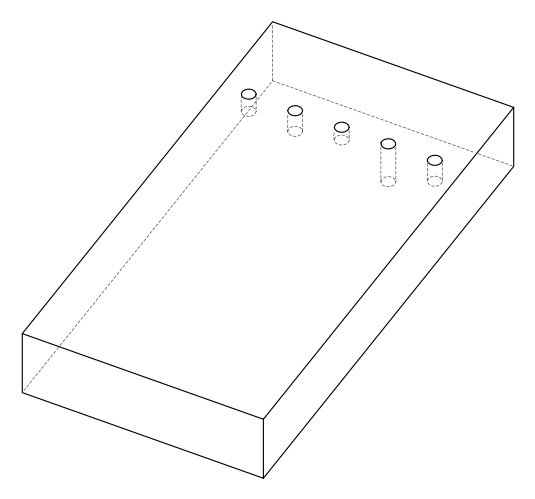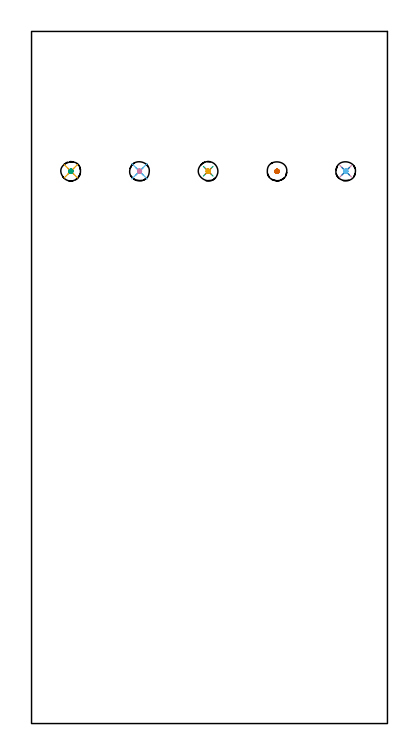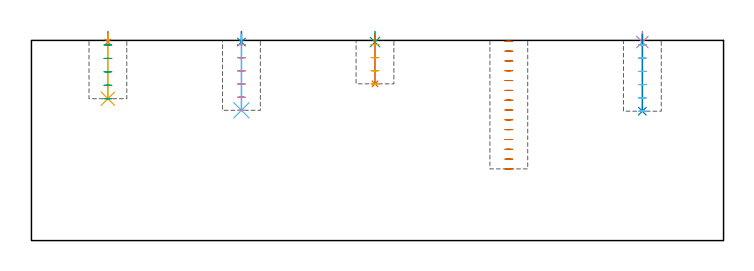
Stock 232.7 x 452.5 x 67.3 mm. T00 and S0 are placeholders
(PLAN: 13 operations, 2 tool changes, 2.3 min)
(1 SPOT_DRILL | STEP1POCKET | NXT0321_9005460120000 | 0.03 min | 2 mm3)
(2 SPOT_DRILL_1 | STEP1POCKET_1 | NXT0321_9005460120000 | 0.03 min | 2 mm3)
(3 SPOT_DRILL_2 | STEP1POCKET_2 | NXT0321_9005460120000 | 0.03 min | 1 mm3)
(4 SPOT_DRILL_3 | STEP1POCKET_4 | NXT0321_9005460120000 | 0.03 min | 2 mm3)
(5 DRILL_BLIND_HOLE_INTO_CENTER | STEP1POCKET | NXT0301_088 | 0.09 min | 1945 mm3)
(6 DRILL_BLIND_HOLE_INTO_CENTER_1 | STEP1POCKET_1 | NXT0301_088 | 0.1 min | 2361 mm3)
(7 DRILL_BLIND_HOLE_INTO_CENTER_2 | STEP1POCKET_2 | NXT0301_088 | 0.07 min | 1409 mm3)
(8 DRILL_BLIND_HOLE_INTO_CENTER_3 | STEP1POCKET_4 | NXT0301_088 | 0.1 min | 2395 mm3)
(9 MILL_ROUGH_BLIND_HOLE_CONTOUR | STEP1POCKET | NXT0201_010 | Spiral | 0.26 min | 532 mm3)
(10 MILL_ROUGH_BLIND_HOLE_CONTOUR_1 | STEP1POCKET_1 | NXT0201_010 | Spiral | 0.31 min | 610 mm3)
(11 MILL_ROUGH_BLIND_HOLE_CONTOUR_2 | STEP1POCKET_2 | NXT0201_010 | Spiral | 0.21 min | 435 mm3)
(12 MILL_ROUGH_BLIND_HOLE_CONTOUR_3 | STEP1POCKET_4 | NXT0201_010 | Spiral | 0.31 min | 613 mm3)
(13 MILL_BLIND_HOLE_FROM_SOLID_MATERIAL | STEP1POCKET_3 | NXT0201_010 | Spiral | 0.73 min | 5463 mm3)
(TOOL NXT0321_9005460120000 | NC Spot Drill, 142deg, 12mm, Carbide, Uncoated | D12 PA142 FL30 Z2)
(TOOL NXT0301_088 | Carbide Drill 11.7mm [860.1-1170-035A1-MM 2214] | D11.7 PA140 FL55 Z2)
(TOOL NXT0201_010 | ENDMILL 10mm [2P460-1000-NA 1630] | D10 FL30 Z6)
(OP 1 SPOT_DRILL)
G17 G21 G94 G90
T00 M6
G54
G17 G0 G90 X25.7 Y361.1 S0 M3
G43 Z77.3 H0
G94 G81 G98 Z66.753 F250. R70.3
G80
M5
M2
(OP 2 SPOT_DRILL_1)
G17 G21 G94 G90
T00 M6
G54
G17 G0 G90 X70.6 Y361.1 S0 M3
G43 Z77.3 H0
G94 G81 G98 Z66.753 F250. R70.3
G80
M5
M2
(OP 3 SPOT_DRILL_2)
G17 G21 G94 G90
T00 M6
G54
G17 G0 G90 X115.5 Y361.1 S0 M3
G43 Z77.3 H0
G94 G81 G98 Z66.753 F250. R70.3
G80
M5
M2
(OP 4 SPOT_DRILL_3)
G17 G21 G94 G90
T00 M6
G54
G17 G0 G90 X205.4 Y361.1 S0 M3
G43 Z77.3 H0
G94 G81 G98 Z66.753 F250. R70.3
G80
M5
M2
(OP 5 DRILL_BLIND_HOLE_INTO_CENTER)
G17 G21 G94 G90
T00 M6
G54
G17 G0 G90 X25.7 Y361.1 S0 M3
G43 Z77.3 H1
G94 G81 G98 Z47.7 F250. R69.3
G80
M5
M2
(OP 6 DRILL_BLIND_HOLE_INTO_CENTER_1)
G17 G21 G94 G90
T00 M6
G54
G17 G0 G90 X70.6 Y361.1 S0 M3
G43 Z77.3 H1
G94 G81 G98 Z43.8 F250. R69.3
G80
M5
M2
(OP 7 DRILL_BLIND_HOLE_INTO_CENTER_2)
G17 G21 G94 G90
T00 M6
G54
G17 G0 G90 X115.5 Y361.1 S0 M3
G43 Z77.3 H1
G94 G81 G98 Z52.7 F250. R69.3
G80
M5
M2
(OP 8 DRILL_BLIND_HOLE_INTO_CENTER_3)
G17 G21 G94 G90
T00 M6
G54
G17 G0 G90 X205.4 Y361.1 S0 M3
G43 Z77.3 H1
G94 G81 G98 Z43.5 F250. R69.3
G80
M5
M2
(OP 9 MILL_ROUGH_BLIND_HOLE_CONTOUR)
G17 G21 G94 G90
T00 M6
G54
G17 G0 G90 X25.7 Y361.1 S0 M3
G43 Z77.3 H1
Z65.78
G94 G3 X26.333 Y361.817 R0.638 F250.
X25.531 Y362.439 R0.717
X24.361 Y360.931 R1.35
X25.531 Y362.439 R-1.35
X24.946 Y361.685 R0.675
X25.7 Y361.1 R0.675
G0 Z61.26
G3 X26.333 Y361.817 R0.638
X25.531 Y362.439 R0.717
X24.361 Y360.931 R1.35
X25.531 Y362.439 R-1.35
X24.946 Y361.685 R0.675
X25.7 Y361.1 R0.675
G0 Z56.74
G3 X26.333 Y361.817 R0.638
X25.531 Y362.439 R0.717
X24.361 Y360.931 R1.35
X25.531 Y362.439 R-1.35
X24.946 Y361.685 R0.675
X25.7 Y361.1 R0.675
G0 Z52.22
G3 X26.333 Y361.817 R0.638
X25.531 Y362.439 R0.717
X24.361 Y360.931 R1.35
X25.531 Y362.439 R-1.35
X24.946 Y361.685 R0.675
X25.7 Y361.1 R0.675
G0 Z47.7
G3 X26.333 Y361.817 R0.638
X25.531 Y362.439 R0.717
X24.361 Y360.931 R1.35
X25.531 Y362.439 R-1.35
X24.946 Y361.685 R0.675
X25.7 Y361.1 R0.675
G0 Z77.3
M5
M2
(OP 10 MILL_ROUGH_BLIND_HOLE_CONTOUR_1)
G17 G21 G94 G90
T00 M6
G54
G17 G0 G90 X70.6 Y361.1 S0 M3
G43 Z77.3 H1
Z65.883
G94 G3 X71.233 Y361.817 R0.638 F250.
X70.431 Y362.439 R0.717
X69.261 Y360.931 R1.35
X70.431 Y362.439 R-1.35
X69.846 Y361.685 R0.675
X70.6 Y361.1 R0.675
G0 Z61.467
G3 X71.233 Y361.817 R0.638
X70.431 Y362.439 R0.717
X69.261 Y360.931 R1.35
X70.431 Y362.439 R-1.35
X69.846 Y361.685 R0.675
X70.6 Y361.1 R0.675
G0 Z57.05
G3 X71.233 Y361.817 R0.638
X70.431 Y362.439 R0.717
X69.261 Y360.931 R1.35
X70.431 Y362.439 R-1.35
X69.846 Y361.685 R0.675
X70.6 Y361.1 R0.675
G0 Z52.633
G3 X71.233 Y361.817 R0.638
X70.431 Y362.439 R0.717
X69.261 Y360.931 R1.35
X70.431 Y362.439 R-1.35
X69.846 Y361.685 R0.675
X70.6 Y361.1 R0.675
G0 Z48.217
G3 X71.233 Y361.817 R0.638
X70.431 Y362.439 R0.717
X69.261 Y360.931 R1.35
X70.431 Y362.439 R-1.35
X69.846 Y361.685 R0.675
X70.6 Y361.1 R0.675
G0 Z43.8
G3 X71.233 Y361.817 R0.638
X70.431 Y362.439 R0.717
X69.261 Y360.931 R1.35
X70.431 Y362.439 R-1.35
X69.846 Y361.685 R0.675
X70.6 Y361.1 R0.675
G0 Z77.3
M5
M2
(OP 11 MILL_ROUGH_BLIND_HOLE_CONTOUR_2)
G17 G21 G94 G90
T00 M6
G54
G17 G0 G90 X115.5 Y361.1 S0 M3
G43 Z77.3 H1
Z65.9
G94 G3 X116.133 Y361.817 R0.638 F250.
X115.331 Y362.439 R0.717
X114.161 Y360.931 R1.35
X115.331 Y362.439 R-1.35
X114.746 Y361.685 R0.675
X115.5 Y361.1 R0.675
G0 Z61.5
G3 X116.133 Y361.817 R0.638
X115.331 Y362.439 R0.717
X114.161 Y360.931 R1.35
X115.331 Y362.439 R-1.35
X114.746 Y361.685 R0.675
X115.5 Y361.1 R0.675
G0 Z57.1
G3 X116.133 Y361.817 R0.638
X115.331 Y362.439 R0.717
X114.161 Y360.931 R1.35
X115.331 Y362.439 R-1.35
X114.746 Y361.685 R0.675
X115.5 Y361.1 R0.675
G0 Z52.7
G3 X116.133 Y361.817 R0.638
X115.331 Y362.439 R0.717
X114.161 Y360.931 R1.35
X115.331 Y362.439 R-1.35
X114.746 Y361.685 R0.675
X115.5 Y361.1 R0.675
G0 Z77.3
M5
M2
(OP 12 MILL_ROUGH_BLIND_HOLE_CONTOUR_3)
G17 G21 G94 G90
T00 M6
G54
G17 G0 G90 X205.4 Y361.1 S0 M3
G43 Z77.3 H1
Z65.833
G94 G3 X206.033 Y361.817 R0.638 F250.
X205.231 Y362.439 R0.717
X204.061 Y360.931 R1.35
X205.231 Y362.439 R-1.35
X204.646 Y361.685 R0.675
X205.4 Y361.1 R0.675
G0 Z61.367
G3 X206.033 Y361.817 R0.638
X205.231 Y362.439 R0.717
X204.061 Y360.931 R1.35
X205.231 Y362.439 R-1.35
X204.646 Y361.685 R0.675
X205.4 Y361.1 R0.675
G0 Z56.9
G3 X206.033 Y361.817 R0.638
X205.231 Y362.439 R0.717
X204.061 Y360.931 R1.35
X205.231 Y362.439 R-1.35
X204.646 Y361.685 R0.675
X205.4 Y361.1 R0.675
G0 Z52.433
G3 X206.033 Y361.817 R0.638
X205.231 Y362.439 R0.717
X204.061 Y360.931 R1.35
X205.231 Y362.439 R-1.35
X204.646 Y361.685 R0.675
X205.4 Y361.1 R0.675
G0 Z47.967
G3 X206.033 Y361.817 R0.638
X205.231 Y362.439 R0.717
X204.061 Y360.931 R1.35
X205.231 Y362.439 R-1.35
X204.646 Y361.685 R0.675
X205.4 Y361.1 R0.675
G0 Z43.5
G3 X206.033 Y361.817 R0.638
X205.231 Y362.439 R0.717
X204.061 Y360.931 R1.35
X205.231 Y362.439 R-1.35
X204.646 Y361.685 R0.675
X205.4 Y361.1 R0.675
G0 Z77.3
M5
M2
(OP 13 MILL_BLIND_HOLE_FROM_SOLID_MATERIAL)
G17 G21 G94 G90
T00 M6
G54
G17 G0 G90 X160.5 Y361.1 S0 M3
G43 Z77.3 H1
Z67.
G94 G3 X161.133 Y361.817 R0.638 F250.
X160.331 Y362.439 R0.717
X159.161 Y360.931 R1.35
X160.331 Y362.439 R-1.35
X159.746 Y361.685 R0.675
X160.5 Y361.1 R0.675
G0 Z63.7
G3 X161.133 Y361.817 R0.638
X160.331 Y362.439 R0.717
X159.161 Y360.931 R1.35
X160.331 Y362.439 R-1.35
X159.746 Y361.685 R0.675
X160.5 Y361.1 R0.675
G0 Z60.4
G3 X161.133 Y361.817 R0.638
X160.331 Y362.439 R0.717
X159.161 Y360.931 R1.35
X160.331 Y362.439 R-1.35
X159.746 Y361.685 R0.675
X160.5 Y361.1 R0.675
G0 Z57.1
G3 X161.133 Y361.817 R0.638
X160.331 Y362.439 R0.717
X159.161 Y360.931 R1.35
X160.331 Y362.439 R-1.35
X159.746 Y361.685 R0.675
X160.5 Y361.1 R0.675
G0 Z53.8
G3 X161.133 Y361.817 R0.638
X160.331 Y362.439 R0.717
X159.161 Y360.931 R1.35
X160.331 Y362.439 R-1.35
X159.746 Y361.685 R0.675
X160.5 Y361.1 R0.675
G0 Z50.5
G3 X161.133 Y361.817 R0.638
X160.331 Y362.439 R0.717
X159.161 Y360.931 R1.35
X160.331 Y362.439 R-1.35
X159.746 Y361.685 R0.675
X160.5 Y361.1 R0.675
G0 Z47.2
G3 X161.133 Y361.817 R0.638
X160.331 Y362.439 R0.717
X159.161 Y360.931 R1.35
X160.331 Y362.439 R-1.35
X159.746 Y361.685 R0.675
X160.5 Y361.1 R0.675
G0 Z43.9
G3 X161.133 Y361.817 R0.638
X160.331 Y362.439 R0.717
X159.161 Y360.931 R1.35
X160.331 Y362.439 R-1.35
X159.746 Y361.685 R0.675
X160.5 Y361.1 R0.675
G0 Z40.6
G3 X161.133 Y361.817 R0.638
X160.331 Y362.439 R0.717
X159.161 Y360.931 R1.35
X160.331 Y362.439 R-1.35
X159.746 Y361.685 R0.675
X160.5 Y361.1 R0.675
G0 Z37.3
G3 X161.133 Y361.817 R0.638
X160.331 Y362.439 R0.717
X159.161 Y360.931 R1.35
X160.331 Y362.439 R-1.35
X159.746 Y361.685 R0.675
X160.5 Y361.1 R0.675
G0 Z34.
G3 X161.133 Y361.817 R0.638
X160.331 Y362.439 R0.717
X159.161 Y360.931 R1.35
X160.331 Y362.439 R-1.35
X159.746 Y361.685 R0.675
X160.5 Y361.1 R0.675
G0 Z30.7
G3 X161.133 Y361.817 R0.638
X160.331 Y362.439 R0.717
X159.161 Y360.931 R1.35
X160.331 Y362.439 R-1.35
X159.746 Y361.685 R0.675
X160.5 Y361.1 R0.675
G0 Z27.4
G3 X161.133 Y361.817 R0.638
X160.331 Y362.439 R0.717
X159.161 Y360.931 R1.35
X160.331 Y362.439 R-1.35
X159.746 Y361.685 R0.675
X160.5 Y361.1 R0.675
G0 Z24.1
G3 X161.133 Y361.817 R0.638
X160.331 Y362.439 R0.717
X159.161 Y360.931 R1.35
X160.331 Y362.439 R-1.35
X159.746 Y361.685 R0.675
X160.5 Y361.1 R0.675
G0 Z77.3
M5
M2
